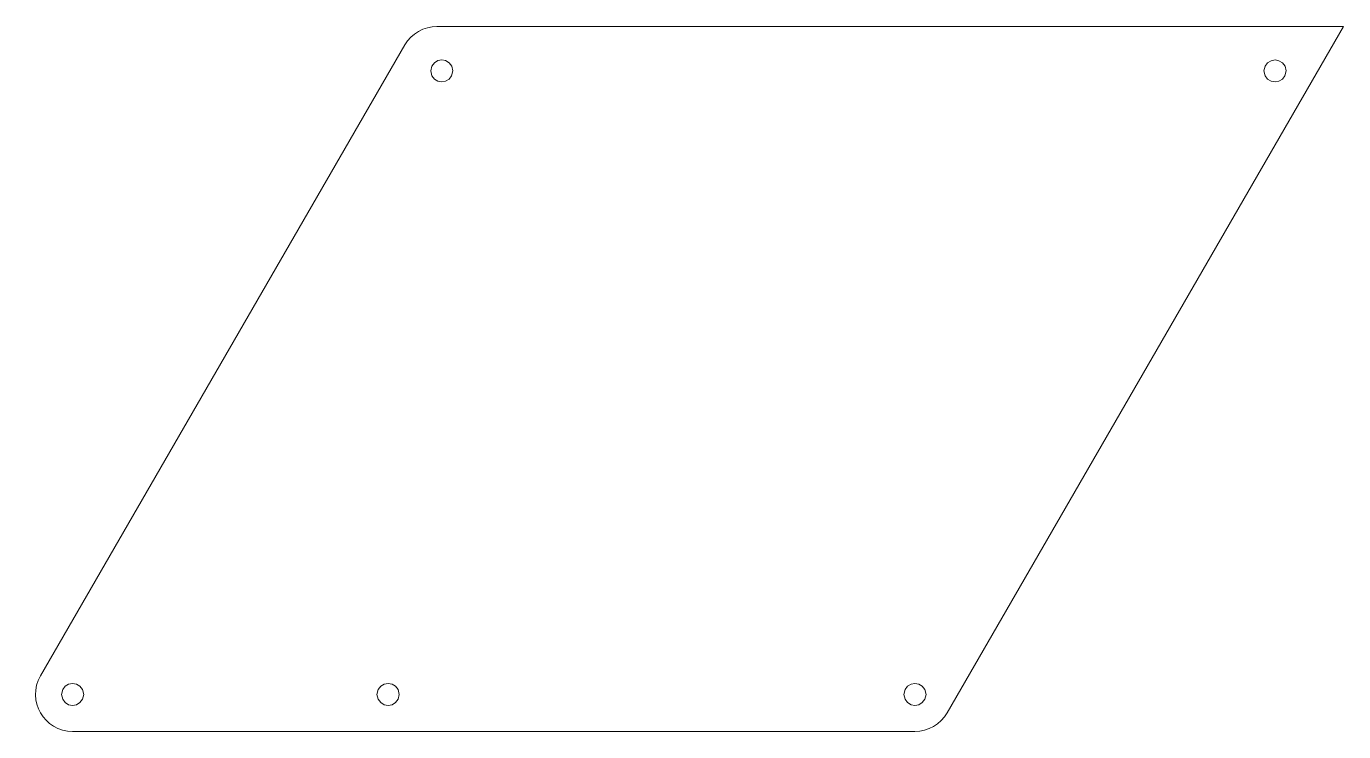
# Model space of a CAD drawing. Header units: millimetres. Extents: x -27 to 328, y 156 to 346.
import ezdxf

# ---------------------------------------------------------------- set-up
doc = ezdxf.new("R2010")
doc.units = ezdxf.units.MM
doc.header["$MEASUREMENT"] = 0
doc.layers.add('Calque 1', color=7, linetype='Continuous', lineweight=0)

msp = doc.modelspace()

# ---------------------------------------------------------------- linework, layer by layer
at = {"layer": 'Calque 1', "color": 7, "lineweight": 5}
for p, q in [((327.63, 345.8), (83.4, 345.8)), ((220.81, 160.77), (327.63, 345.8)), ((74.72, 340.79), (-23.42, 170.79)), ((-14.74, 155.79), (212.16, 155.79))]:
    msp.add_line(p, q, dxfattribs=at)
for points in [[(83.4, 345.8), (79.9, 345.77), (76.46, 343.83), (74.72, 340.79)], [(-23.42, 170.79), (-27.21, 164.08), (-22.43, 155.86), (-14.74, 155.79)], [(212.16, 155.79), (215.66, 155.73), (219.03, 157.8), (220.81, 160.77)]]:
    msp.add_open_spline(points, degree=3, dxfattribs=at)
for points in [[(87.7, 333.77), (87.39, 337.73), (81.96, 337.72), (81.71, 333.77), (81.99, 329.84), (87.35, 329.84), (87.7, 333.77)], [(312.14, 333.77), (311.92, 337.72), (306.36, 337.72), (306.14, 333.77), (306.4, 329.85), (311.89, 329.85), (312.14, 333.77)], [(-11.75, 165.78), (-12.09, 169.74), (-17.46, 169.74), (-17.74, 165.78), (-17.46, 161.82), (-12.09, 161.82), (-11.75, 165.78)], [(73.24, 165.78), (72.99, 169.73), (67.49, 169.73), (67.24, 165.78), (67.49, 161.83), (73, 161.83), (73.24, 165.78)], [(215.16, 165.78), (214.82, 169.74), (209.45, 169.74), (209.16, 165.78), (209.45, 161.82), (214.82, 161.82), (215.16, 165.78)]]:
    msp.add_open_spline(points, degree=3, knots=[0, 0, 0, 0, 1, 1, 1, 2, 2, 2, 2], dxfattribs=at)

doc.saveas('drawing.dxf')
